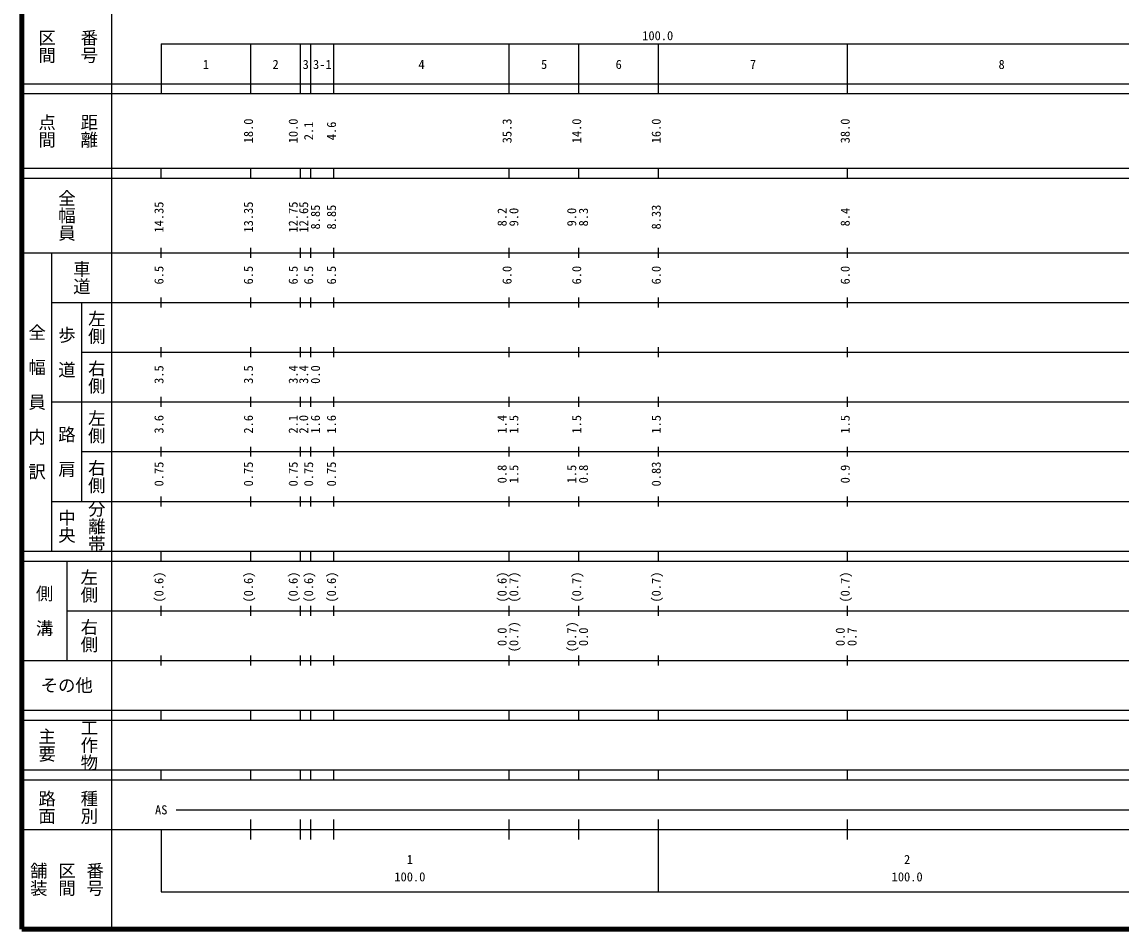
# Model space of a CAD drawing. Units: millimetres on the paper, enlarged 1000 times. Extents: x 40000 to 680000, y 20000 to 380000.
# Drawn here: x 40000 to 261009, y 20000 to 202409 of the extents above; entities that cross this region are included whole.
import ezdxf
from ezdxf.enums import TextEntityAlignment as Align

# ---------------------------------------------------------------- set-up
doc = ezdxf.new("R2010")
doc.units = ezdxf.units.MM
doc.header["$LTSCALE"] = 1000
doc.layers.add('M-TTL', color=2, linetype='Continuous', lineweight=140)
doc.layers.add('M-TTL-BAND', color=7, linetype='Continuous', lineweight=25)
doc.styles.add('@ＭＳ ゴシック', font='')
doc.styles.add('ＭＳ ゴシック', font='')
doc.styles.get('@ＭＳ ゴシック').set_extended_font_data('@MS Gothic')
doc.styles.get('ＭＳ ゴシック').set_extended_font_data('MS Gothic')

msp = doc.modelspace()

# ---------------------------------------------------------------- linework, layer by layer
at = {"layer": 'M-TTL'}
for p, q in [((40000, 380000), (40000, 20000)), ((40000, 20000), (680000, 20000))]:
    msp.add_line(p, q, dxfattribs=at)
at = {"layer": 'M-TTL-BAND'}
for p, q in [((58000, 370000), (58000, 20000)), ((68000, 198000), (579000, 198000)), ((68000, 198000), (68000, 188000)), ((86000, 188000), (86000, 198000)), ((96000, 188000), (96000, 198000)), ((98100, 188000), (98100, 198000)), ((102700, 188000), (102700, 198000)), ((138000, 188000), (138000, 198000)), ((152000, 188000), (152000, 198000)), ((168000, 188000), (168000, 198000)), ((206000, 188000), (206000, 198000)), ((40000, 190000), (579000, 190000)), ((40000, 188000), (579000, 188000)), ((40000, 173000), (579000, 173000)), ((68000, 171000), (68000, 173000)), ((86000, 171000), (86000, 173000)), ((96000, 171000), (96000, 173000)), ((98100, 171000), (98100, 173000)), ((102700, 171000), (102700, 173000)), ((138000, 171000), (138000, 173000)), ((152000, 171000), (152000, 173000)), ((168000, 171000), (168000, 173000)), ((206000, 171000), (206000, 173000)), ((40000, 171000), (579000, 171000)), ((68000, 155000), (68000, 157000)), ((86000, 155000), (86000, 157000)), ((96000, 155000), (96000, 157000)), ((98100, 155000), (98100, 157000)), ((102700, 155000), (102700, 157000)), ((138000, 155000), (138000, 157000)), ((152000, 155000), (152000, 157000)), ((168000, 155000), (168000, 157000)), ((206000, 155000), (206000, 157000)), ((40000, 156000), (579000, 156000)), ((46000, 96000), (46000, 156000)), ((46000, 146000), (579000, 146000)), ((52000, 146000), (52000, 106000)), ((68000, 145000), (68000, 147000)), ((86000, 145000), (86000, 147000)), ((96000, 145000), (96000, 147000)), ((98100, 145000), (98100, 147000)), ((102700, 145000), (102700, 147000)), ((138000, 145000), (138000, 147000)), ((152000, 145000), (152000, 147000)), ((168000, 145000), (168000, 147000)), ((206000, 145000), (206000, 147000)), ((52000, 136000), (579000, 136000)), ((68000, 135000), (68000, 137000)), ((86000, 135000), (86000, 137000)), ((96000, 135000), (96000, 137000)), ((98100, 135000), (98100, 137000)), ((102700, 135000), (102700, 137000)), ((138000, 135000), (138000, 137000)), ((152000, 135000), (152000, 137000)), ((168000, 135000), (168000, 137000)), ((206000, 135000), (206000, 137000)), ((46000, 126000), (579000, 126000)), ((68000, 125000), (68000, 127000)), ((86000, 125000), (86000, 127000)), ((96000, 125000), (96000, 127000)), ((98100, 125000), (98100, 127000)), ((102700, 125000), (102700, 127000)), ((138000, 125000), (138000, 127000)), ((152000, 125000), (152000, 127000)), ((168000, 125000), (168000, 127000)), ((206000, 125000), (206000, 127000)), ((52000, 116000), (579000, 116000)), ((68000, 115000), (68000, 117000)), ((86000, 115000), (86000, 117000)), ((96000, 115000), (96000, 117000)), ((98100, 115000), (98100, 117000)), ((102700, 115000), (102700, 117000)), ((138000, 115000), (138000, 117000)), ((152000, 115000), (152000, 117000)), ((168000, 115000), (168000, 117000)), ((206000, 115000), (206000, 117000)), ((68000, 105000), (68000, 107000)), ((86000, 105000), (86000, 107000)), ((96000, 105000), (96000, 107000)), ((98100, 105000), (98100, 107000)), ((102700, 105000), (102700, 107000)), ((138000, 105000), (138000, 107000)), ((152000, 105000), (152000, 107000)), ((168000, 105000), (168000, 107000)), ((206000, 105000), (206000, 107000)), ((46000, 106000), (579000, 106000)), ((40000, 96000), (579000, 96000)), ((68000, 94000), (68000, 96000)), ((86000, 94000), (86000, 96000)), ((96000, 94000), (96000, 96000)), ((98100, 94000), (98100, 96000)), ((102700, 94000), (102700, 96000)), ((138000, 94000), (138000, 96000)), ((152000, 94000), (152000, 96000)), ((168000, 94000), (168000, 96000)), ((206000, 94000), (206000, 96000)), ((40000, 94000), (579000, 94000)), ((49000, 94000), (49000, 74000)), ((49000, 84000), (579000, 84000)), ((68000, 83000), (68000, 85000)), ((86000, 83000), (86000, 85000)), ((96000, 83000), (96000, 85000)), ((98100, 83000), (98100, 85000)), ((102700, 83000), (102700, 85000)), ((138000, 83000), (138000, 85000)), ((152000, 83000), (152000, 85000)), ((168000, 83000), (168000, 85000)), ((206000, 83000), (206000, 85000)), ((40000, 74000), (579000, 74000)), ((68000, 73000), (68000, 75000)), ((86000, 73000), (86000, 75000)), ((96000, 73000), (96000, 75000)), ((98100, 73000), (98100, 75000)), ((102700, 73000), (102700, 75000)), ((138000, 73000), (138000, 75000)), ((152000, 73000), (152000, 75000)), ((168000, 73000), (168000, 75000)), ((206000, 73000), (206000, 75000)), ((40000, 64000), (579000, 64000)), ((40000, 62000), (579000, 62000)), ((68000, 62000), (68000, 64000)), ((86000, 62000), (86000, 64000)), ((96000, 62000), (96000, 64000)), ((98100, 62000), (98100, 64000)), ((102700, 62000), (102700, 64000)), ((138000, 62000), (138000, 64000)), ((152000, 62000), (152000, 64000)), ((168000, 62000), (168000, 64000)), ((206000, 62000), (206000, 64000)), ((40000, 52000), (579000, 52000)), ((68000, 50000), (68000, 52000)), ((86000, 50000), (86000, 52000)), ((96000, 50000), (96000, 52000)), ((98100, 50000), (98100, 52000)), ((102700, 50000), (102700, 52000)), ((138000, 50000), (138000, 52000)), ((152000, 50000), (152000, 52000)), ((168000, 50000), (168000, 52000)), ((206000, 50000), (206000, 52000)), ((40000, 50000), (579000, 50000)), ((71000, 44000), (565000, 44000)), ((86000, 38000), (86000, 42000)), ((96000, 38000), (96000, 42000)), ((98100, 38000), (98100, 42000)), ((102700, 38000), (102700, 42000)), ((138000, 38000), (138000, 42000)), ((152000, 38000), (152000, 42000)), ((168000, 27500), (168000, 42000)), ((206000, 38000), (206000, 42000)), ((40000, 40000), (579000, 40000)), ((68000, 40000), (68000, 27500)), ((68000, 27500), (579000, 27500))]:
    msp.add_line(p, q, dxfattribs=at)

# ---------------------------------------------------------------- texts
at = {"layer": 'M-TTL-BAND', "style": '@ＭＳ ゴシック'}
for s, p in [('区間', (45000, 197500)), ('番号', (53500, 197500)), ('点間', (45000, 180500)), ('距離', (53500, 180500)), ('全幅員', (49000, 163500)), ('車道', (52000, 151000)), ('左側', (55000, 141000)), ('全\u3000幅\u3000員\u3000内\u3000訳', (43000, 126000)), ('歩\u3000道', (49000, 136000)), ('右側', (55000, 131000)), ('左側', (55000, 121000)), ('路\u3000肩', (49000, 116000)), ('右側', (55000, 111000)), ('中央', (49000, 101000)), ('分離帯', (55000, 101000)), ('左側', (53500, 89000)), ('側\u3000溝', (44500, 84000)), ('右側', (53500, 79000)), ('主要', (45000, 57000)), ('工作物', (53500, 57000)), ('路面', (45000, 44500)), ('種別', (53500, 44500)), ('舗装', (43333, 30000)), ('番号', (54667, 30000)), ('区間', (49000, 30000))]:
    msp.add_text(s, height=2566, rotation=270, dxfattribs=at).set_placement(p, align=Align.MIDDLE_CENTER)
at = {"layer": 'M-TTL-BAND', "style": 'ＭＳ ゴシック'}
for s, p in [('100.0', (167844, 198195)), ('1', (77000, 192405)), ('2', (91000, 192405)), ('3', (97050, 192405)), ('3-1', (100400, 192405)), ('4', (120350, 192405)), ('5', (145000, 192405)), ('6', (160000, 192405)), ('7', (187000, 192405)), ('8', (237000, 192405)), ('AS', (68000, 42500)), ('1', (118000, 32523)), ('2', (218000, 32523)), ('100.0', (118000, 29033)), ('100.0', (218000, 29033))]:
    msp.add_text(s, height=1833, dxfattribs=at).set_placement(p, align=Align.BOTTOM_CENTER)
for s, p in [('18.0', (87000, 180500)), ('10.0', (96000, 180500)), ('2.1', (99100, 180500)), ('4.6', (103700, 180500)), ('35.3', (139000, 180500)), ('14.0', (153000, 180500)), ('16.0', (169000, 180500)), ('38.0', (207000, 180500)), ('14.35', (69000, 163174)), ('13.35', (87000, 163174)), ('12.75', (96000, 163174)), ('12.65', (98100, 163174)), ('8.85', (100470, 163174)), ('8.85', (103700, 163174)), ('8.2', (138000, 163174)), ('9.0', (140370, 163174)), ('9.0', (152000, 163174)), ('8.3', (154370, 163174)), ('8.33', (169000, 163174)), ('8.4', (207000, 163174)), ('6.5', (69000, 151500)), ('6.5', (87000, 151500)), ('6.5', (96000, 151500)), ('6.5', (99100, 151500)), ('6.5', (103700, 151500)), ('6.0', (139000, 151500)), ('6.0', (153000, 151500)), ('6.0', (169000, 151500)), ('6.0', (207000, 151500)), ('3.5', (69000, 131500)), ('3.5', (87000, 131500)), ('3.4', (96000, 131500)), ('3.4', (98100, 131500)), ('0.0', (100470, 131500)), ('3.6', (69000, 121500)), ('2.6', (87000, 121500)), ('2.1', (96000, 121500)), ('2.0', (98100, 121500)), ('1.6', (100470, 121500)), ('1.6', (103700, 121500)), ('1.4', (138000, 121500)), ('1.5', (140370, 121500)), ('1.5', (153000, 121500)), ('1.5', (169000, 121500)), ('1.5', (207000, 121500)), ('0.75', (69000, 111500)), ('0.75', (87000, 111500)), ('0.75', (96000, 111500)), ('0.75', (99100, 111500)), ('0.75', (103700, 111500)), ('0.8', (138000, 111500)), ('1.5', (140370, 111500)), ('1.5', (152000, 111500)), ('0.8', (154370, 111500)), ('0.83', (169000, 111500)), ('0.9', (207000, 111500)), ('(0.6)', (69000, 88764)), ('(0.6)', (87000, 88764)), ('(0.6)', (96000, 88764)), ('(0.6)', (99100, 88764)), ('(0.6)', (103700, 88764)), ('(0.6)', (138000, 88764)), ('(0.7)', (140370, 88764)), ('(0.7)', (153000, 88764)), ('(0.7)', (169000, 88764)), ('(0.7)', (207000, 88764)), ('0.0', (138000, 78764)), ('(0.7)', (140370, 78764)), ('(0.7)', (152000, 78764)), ('0.0', (154370, 78764)), ('0.0', (206000, 78764)), ('0.7', (208370, 78764))]:
    msp.add_text(s, height=1833, rotation=90, dxfattribs=at).set_placement(p, align=Align.BOTTOM_CENTER)
msp.add_text('その他', height=2566, dxfattribs=at).set_placement((49000, 69000), align=Align.MIDDLE_CENTER)

doc.saveas('drawing.dxf')
